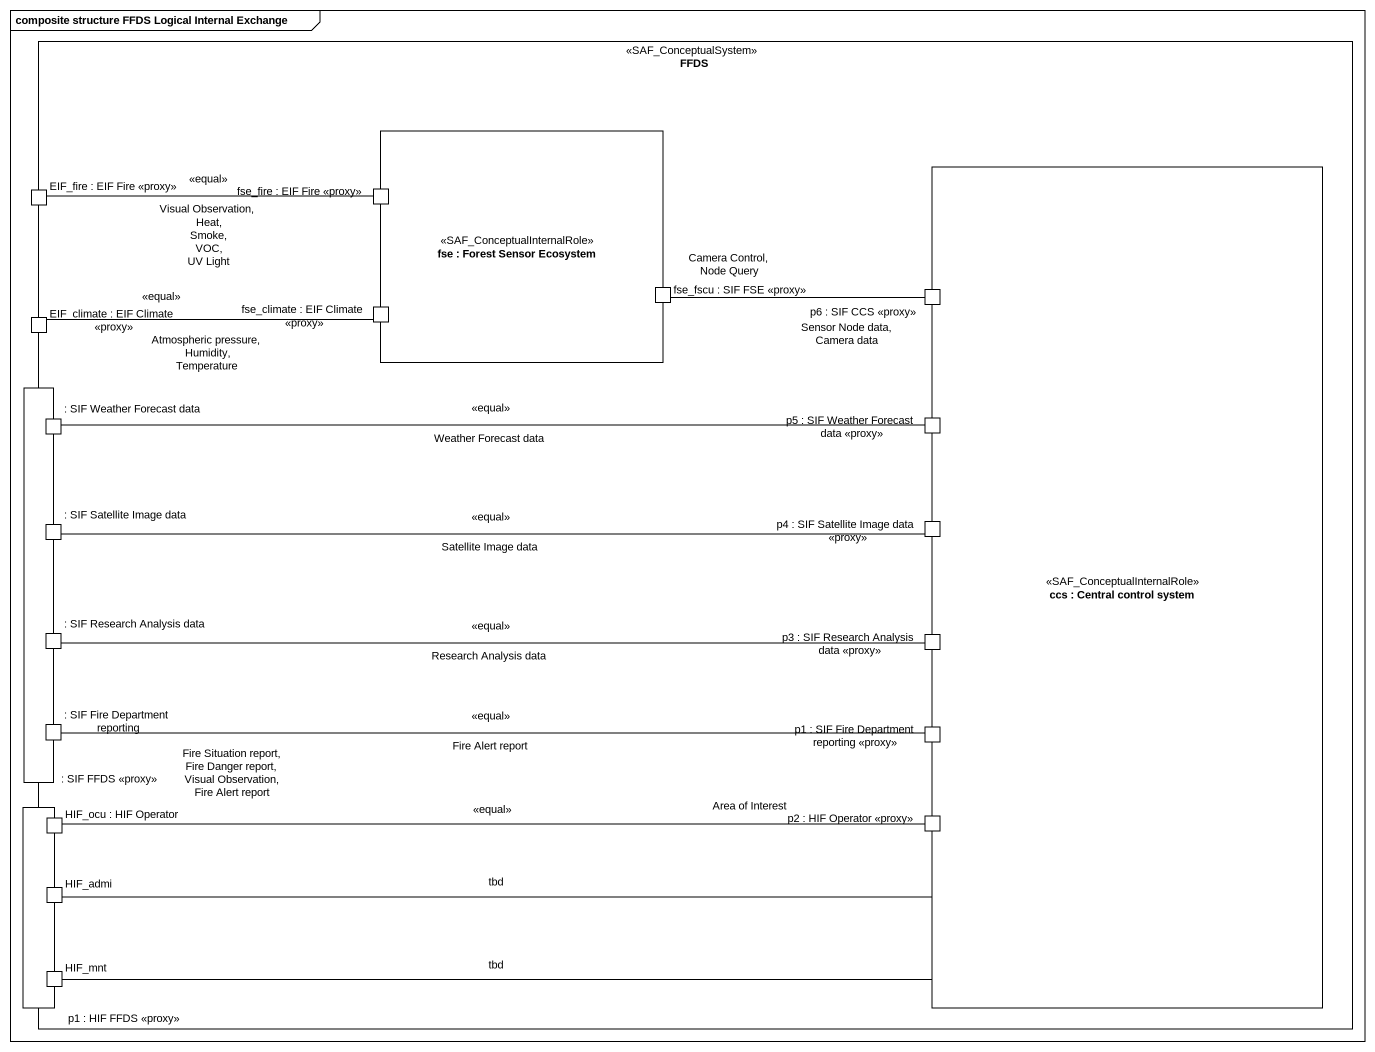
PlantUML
@startuml
mainframe composite structure FFDS Logical Internal Exchange
rectangle FFDS <<SAF_ConceptualSystem>> {
  rectangle "fse : Forest Sensor Ecosystem" as fse <<SAF_ConceptualInternalRole>> {
    port "fse_fire : EIF Fire <<proxy>>" as fse_fire_EIF_Fire_proxy
    port "fse_fscu : SIF FSE <<proxy>>" as fse_fscu_SIF_FSE_proxy
    port "fse_climate : EIF Climate <<proxy>>" as fse_climate_EIF_Climate
  }
  port "EIF_fire : EIF Fire <<proxy>>" as EIF_fire_EIF_Fire_proxy
  rectangle "ccs : Central control system" as ccs <<SAF_ConceptualInternalRole>> {
    port "p6 : SIF CCS <<proxy>>" as p6_SIF_CCS_proxy
    port "p5 : SIF Weather Forecast data <<proxy>>" as p5_SIF_Weather_Forecast
    port "p4 : SIF Satellite Image data <<proxy>>" as p4_SIF_Satellite_Image_data
    port "p3 : SIF Research Analysis data <<proxy>>" as p3_SIF_Research_Analysis
    port "p1 : SIF Fire Department reporting <<proxy>>" as p1_SIF_Fire_Department
    port "p2 : HIF Operator <<proxy>>" as p2_HIF_Operator_proxy
  }
  port "EIF_climate : EIF Climate <<proxy>>" as EIF_climate_EIF_Climate
  port ": SIF FFDS <<proxy>>" as SIF_FFDS_proxy
  port ": SIF Weather Forecast data" as SIF_Weather_Forecast_data
  port ": SIF Satellite Image data" as SIF_Satellite_Image_data
  port ": SIF Research Analysis data" as SIF_Research_Analysis_data
  port ": SIF Fire Department reporting" as SIF_Fire_Department
  port "p1 : HIF FFDS <<proxy>>" as p1_HIF_FFDS_proxy
  port "HIF_ocu : HIF Operator" as HIF_ocu_HIF_Operator
  port HIF_admi
  port HIF_mnt
}
EIF_fire_EIF_Fire_proxy -right- fse_fire_EIF_Fire_proxy : <<equal>>\nVisual Observation, Heat, Smoke, VOC, UV Light
fse_fscu_SIF_FSE_proxy -right- p6_SIF_CCS_proxy : Camera Control, Node Query\nSensor Node data, Camera data
EIF_climate_EIF_Climate -right- fse_climate_EIF_Climate : <<equal>>\nAtmospheric pressure, Humidity, Temperature
SIF_Weather_Forecast_data -right- p5_SIF_Weather_Forecast : <<equal>>\nWeather Forecast data
SIF_Satellite_Image_data -right- p4_SIF_Satellite_Image_data : <<equal>>\nSatellite Image data
SIF_Research_Analysis_data -right- p3_SIF_Research_Analysis : <<equal>>\nResearch Analysis data
SIF_Fire_Department -right- p1_SIF_Fire_Department : <<equal>>\nFire Alert report
HIF_ocu_HIF_Operator -right- p2_HIF_Operator_proxy : Fire Situation report, Fire Danger report, Visual Observation, Fire Alert report\nArea of Interest\n<<equal>>
HIF_admi -right- ccs : tbd
HIF_mnt -right- ccs : tbd
@enduml
